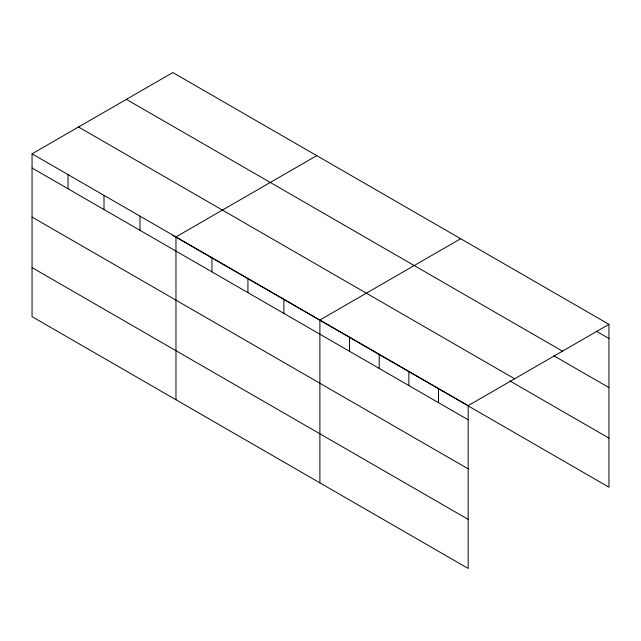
<?xml version="1.0" encoding="UTF-8"?>
<svg xmlns="http://www.w3.org/2000/svg" width="641" height="641" viewBox="0 0 641 641"><rect width="100%" height="100%" fill="white"/><g stroke="black" fill="none" stroke-linecap="round" stroke-linejoin="round"><path stroke-width="0.96" d="M32.05 153.824L468.17 405.617L468.17 568.455L32.05 316.662L32.05 153.824L172.83 72.545L608.95 324.338L608.95 487.176L172.83 235.383M316.75 155.635L175.971 236.914L175.971 399.76M460.671 238.724L319.891 320.003L319.891 482.849M468.17 405.617L608.95 324.338M596.242 331.181L608.95 338.52M126.373 99.363L562.494 351.156M553.872 355.779L608.95 387.581M78.506 126.998L514.627 378.791M509.811 380.882L608.95 438.123M32.05 168.006L468.17 419.799M32.05 217.067L468.17 468.859M32.05 267.609L468.17 519.402M438.516 388.494L438.516 402.676M408.862 371.371L408.862 385.553M379.2 354.249L379.2 368.439M349.545 337.126L349.545 351.316M283.907 299.235L283.907 313.417M247.931 278.458L247.931 292.649M211.947 257.682L211.947 271.872M139.986 216.137L139.986 230.327M104.01 195.369L104.01 209.551M68.026 174.592L68.026 188.783"/></g></svg>
